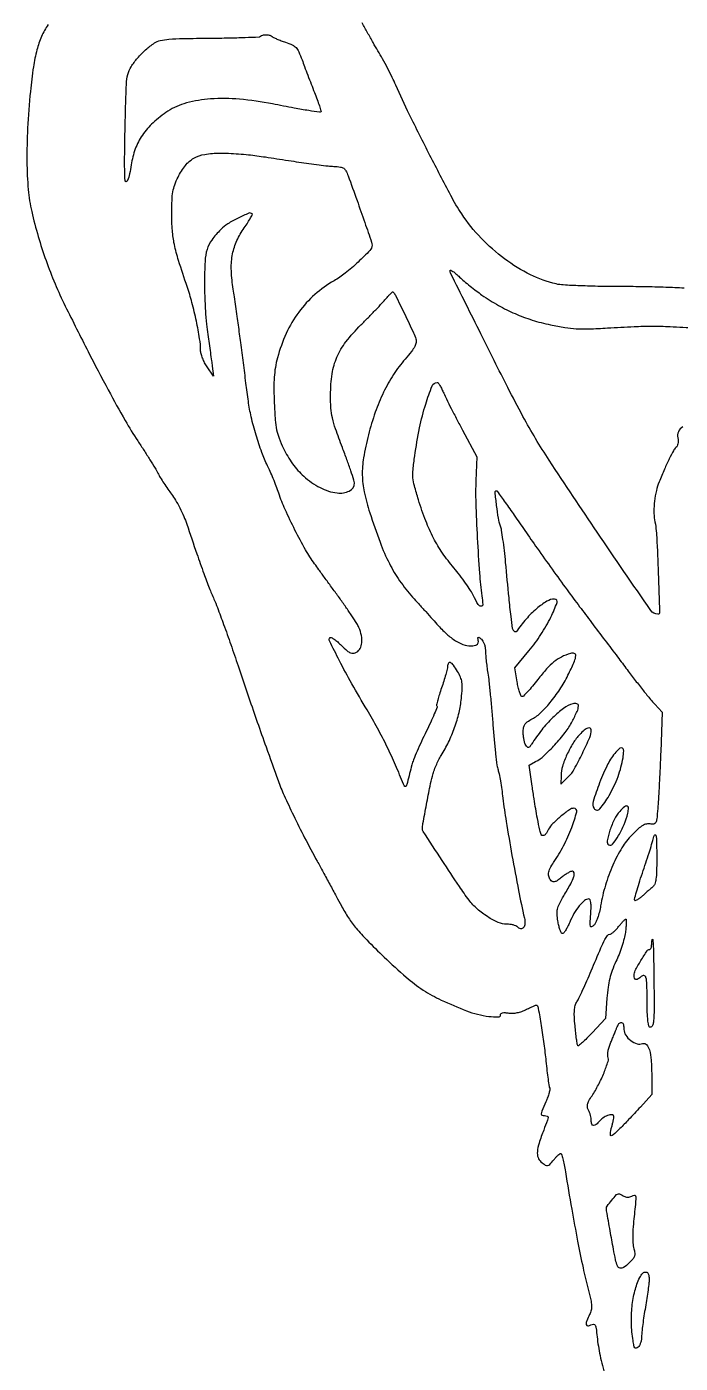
# Model space of a CAD drawing. Extents: x 30 to 2857, y 155 to 3618.
# Drawn here: x 899 to 1158, y 1800 to 2330 of the extents above; entities that cross this region are included whole.
import ezdxf

# ---------------------------------------------------------------- set-up
doc = ezdxf.new("R2010")
doc.units = 0

msp = doc.modelspace()

# ---------------------------------------------------------------- linework, layer by layer
for points in [[(907.440957, 2331, 0.044353), (904.844685, 2326.296943, 0.039344), (902.994907, 2321.019282, 0.029066), (901.61155, 2314.207247, 0.010806), (900.434901, 2304.5, 0.011442), (899.318515, 2289.864478, 0.015961), (899.038463, 2276.737785, 0.018099), (899.563968, 2265.512639, 0.036753), (900.940042, 2256.788725, 0.013593), (903.531634, 2246.931842, 0.014259), (906.618312, 2237.388, 0.014477), (910.193915, 2228.176658, 0.015091), (914.251003, 2219.316399, 0.003213), (923.349332, 2201.226598, 0.005225), (931.333377, 2185.998084, 0.005969), (938.056324, 2173.844588, 0.018084), (943.023987, 2165.80317, -0.00399), (945.492639, 2162.047995, -0.004106), (947.877237, 2158.289483, -0.003975), (949.891736, 2154.997893, -0.01738), (950.998697, 2153.002553, 0.018365), (951.973332, 2151.253861, 0.008084), (953.383611, 2149.011217, 0.007988), (954.957431, 2146.678387, 0.010624), (956.466013, 2144.612468, -0.030955), (958.012204, 2142.303583, -0.015028), (959.709714, 2139.182484, -0.014843), (961.288061, 2135.81587, -0.020704), (962.482428, 2132.711796, 0.001389), (966.472361, 2121.013201, 0.004296), (969.257, 2113.142629, 0.006262), (971.414643, 2107.430748, 0.012621), (973.284553, 2102.994909, -0.017014), (974.64309, 2099.691389, -0.002542), (977.113594, 2092.945379, -0.002856), (979.946593, 2084.942998, -0.00246), (982.834941, 2076.5, 0.000899), (987.13457, 2063.802356, 0.00201), (990.458497, 2054.170932, 0.00194), (993.930447, 2044.362529, 0.000783), (998.742516, 2031, 0.018437), (1001.124612, 2025.106173, 0.00747), (1004.783558, 2017.250756, 0.006904), (1009.262307, 2008.315727, 0.005754), (1014.260949, 1998.943529, -0.000845), (1016.582529, 1994.691739, -0.00056), (1019.234161, 1989.802875, -0.000563), (1021.799427, 1985.047785, -0.001097), (1023.834066, 1981.246134, 0.0227), (1026.665551, 1976.4642, 0.029081), (1029.712578, 1972.355814, 0.021006), (1033.924653, 1967.726976, 0.006049), (1040.818265, 1960.929165, 0.012958), (1049.556087, 1952.944512, 0.034191), (1056.320454, 1947.843513, 0.036095), (1063.50206, 1943.867759, 0.015908), (1073.5, 1939.621446, 0.031127), (1077.896816, 1938.224722, 0.031464), (1082.417259, 1937.390716, 0.02849), (1086.152019, 1937.156716, 0.415857), (1087, 1937.999956, -0.214706), (1087.223142, 1938.495645, -0.126121), (1087.812305, 1938.797814, -0.069079), (1088.81205, 1938.883037, -0.024198), (1090.25, 1938.73689, 0.050028), (1091.880126, 1938.655802, 0.038048), (1093.655443, 1938.881276, 0.035537), (1095.502374, 1939.399258, 0.030992), (1097.346905, 1940.193152, -0.008653), (1098.839656, 1940.916253, -0.01396), (1100.137191, 1941.473846, -0.007663), (1101.219148, 1941.88435, -0.324392), (1101.443712, 1941.819761, -0.124063), (1101.99381, 1940.576296, -0.0025), (1103.129275, 1933.742276, -0.006459), (1104.201989, 1926.483867, -0.00774), (1105.017434, 1919.624811, 0.00377), (1105.443163, 1915.783932, 0.005562), (1105.879716, 1912.420019, 0.002725), (1106.29676, 1909.576517, 0.100965), (1106.52154, 1908.965148, -0.192488), (1106.615074, 1908.43068, -0.016068), (1106.275516, 1907.038348, -0.019584), (1105.735274, 1905.354742, -0.013824), (1105.003186, 1903.507432, 0.002932), (1103.410332, 1899.730445, 0.075674), (1103.144946, 1898.656089, 0.348049), (1103.463595, 1898.168407, 0.080716), (1104.5, 1898, -0.087388), (1105.528562, 1897.81885, -0.332519), (1105.864362, 1897.306418, -0.073964), (1105.622911, 1896.171364, -0.003077), (1104.145692, 1892.28702, 0.014519), (1102.29968, 1887.077159, 0.056682), (1101.62782, 1883.732681, 0.101395), (1101.900353, 1881.415881, 0.136718), (1103.070725, 1879.671471, 0.025543), (1104.74801, 1878.377704, 0.194071), (1105.702412, 1878.161701, 0.16903), (1106.613428, 1878.654314, 0.018424), (1108.17866, 1880.5, -0.016702), (1108.984971, 1881.457447, -0.022393), (1109.781433, 1882.265625, -0.020411), (1110.482557, 1882.864739, -0.168129), (1110.87344, 1883, -0.331459), (1111.203593, 1882.754122, -0.008575), (1111.731844, 1880.870312, -0.014845), (1112.271466, 1878.529366, -0.009175), (1112.772975, 1875.75, 0.002948), (1115.272865, 1860.834959, 0.004732), (1117.600487, 1848.14634, 0.005546), (1119.772291, 1837.540376, 0.010652), (1121.788136, 1829.097483, -0.008141), (1122.809448, 1824.913083, -0.041328), (1123.145248, 1822.538869, -0.071453), (1122.997549, 1820.800683, -0.063464), (1122.367731, 1819.097483, 0.023687), (1121.212509, 1816.602211, 0.126686), (1121.013488, 1815.127959, 0.383335), (1121.609409, 1814.604412, 0.12061), (1122.861608, 1814.925935, -0.11055), (1123.889397, 1815.211703, -0.292724), (1124.523036, 1814.850124, -0.087115), (1124.921054, 1813.602949, -0.007214), (1125.33245, 1810.211118, 0.026521), (1126.524504, 1802.791593, 0.020051), (1128.585627, 1794.800596, 0.019493)], [(1159.833095, 2226.386688, 0.004278), (1152.567535, 2226.711656, 0.004599), (1144.04769, 2226.941264, 0.004155), (1135.231441, 2227.024446, -0.004268), (1126.587927, 2227.107949, -0.005381), (1118.59146, 2227.339581, -0.004327), (1111.898309, 2227.663616, -0.042409), (1109.10119, 2228.062919, -0.059027), (1098.867293, 2231.734712, -0.043985), (1088.633103, 2238.013725, -0.042425), (1079.264082, 2246.281241, -0.044644), (1071.600297, 2255.880566, -0.024543), (1067.249607, 2263.214257, -0.003319), (1058.991874, 2279.086542, -0.004075), (1050.801831, 2295.413943, -0.011484), (1045.434543, 2307, 0.011421), (1044.04572, 2309.998962, 0.005938), (1042.18384, 2313.678787, 0.005901), (1040.181609, 2317.41377, 0.008949), (1038.344759, 2320.608636, -0.005778), (1036.450334, 2323.855812, -0.003446), (1034.267648, 2327.760845, -0.003449), (1032.146561, 2331.681655, -0.005964)], [(1159.299728, 2171.42633, 0.1299), (1157.635675, 2169.410882, 0.158618), (1157.351115, 2166.994424, -0.040668), (1157.493552, 2165.773145, -0.053914), (1157.4121, 2164.657942, -0.062951), (1157.122608, 2163.742778, -0.111956), (1156.643374, 2163.11899, 0.094735), (1155.64854, 2161.91157, 0.010533), (1153.994785, 2158.72874, 0.011557), (1152.065541, 2154.577199, 0.006673), (1149.927569, 2149.5, 0.041213), (1148.854275, 2146.064811, 0.025778), (1148.145557, 2141.90884, 0.025928), (1147.87543, 2137.791633, 0.049852), (1148.159043, 2134.5, -0.033038), (1149.00564, 2127.45029, -0.005045), (1149.619481, 2113.306742, -0.001066), (1150.105199, 2097.719644, -0.424738), (1149.4074, 2097.00615, -0.245311), (1146.631193, 2098.479462, -0.000914), (1125.371637, 2129.557941, -0.004693), (1106.326944, 2158.079874, -0.02049), (1095.923339, 2175.5, -0.007243), (1089.879283, 2187.027512, -0.001369), (1079.211583, 2208.254594, -0.000157), (1067.315592, 2232.106976, -0.116097), (1067, 2233.447826, -0.560441), (1067.236611, 2233.592616, -0.034498), (1068.101562, 2233.072411, -0.025425), (1069.310138, 2232.131958, -0.012575), (1070.75, 2230.824444, 0.014304), (1072.553261, 2229.198268, 0.00726), (1074.908588, 2227.25163, 0.007205), (1077.399065, 2225.311759, 0.010682), (1079.640937, 2223.690946, 0.022002), (1086.221621, 2219.559511, 0.026423), (1092.758116, 2216.290107, 0.026763), (1099.529568, 2213.761076, 0.023675), (1106.813755, 2211.849922, 0.012322), (1112.57154, 2210.774776, 0.026239), (1117.07378, 2210.288938, 0.022423), (1122.021188, 2210.238515, 0.006843), (1129.5, 2210.60026, -0.003952), (1139.984846, 2211.168187, -0.011787), (1147.170895, 2211.330878, -0.011993), (1154.289755, 2211.153418, -0.00421), (1164.5, 2210.567436, -0.007905)], [(1177.145717, 1795.166979, 0.000001), (1175.220404, 1795.980189, 0.000001), (1173.27718, 1796.800956, 0.000001), (1171.56908, 1797.522405, 0.000003), (1170.5, 1797.973942, 0.006258)], [(1165.495354, 1820.154997, 0.0001), (1166.030391, 1840.580051, 0.000133), (1166.657237, 1864.945269, 0.000103), (1167.327836, 1891.5, -0.001096)]]:
    msp.add_lwpolyline(points, format="xyb")
for points in [[(996.405575, 2326.25, 0.088157), (996.92792, 2325.879464, 0.009822), (998.265647, 2325.279687, 0.011704), (999.901561, 2324.629252, 0.009236), (1001.700121, 2324, -0.027335), (1004.378738, 2322.952615, -0.098246), (1005.861863, 2321.886489, -0.084394), (1006.942487, 2320.248871, -0.017036), (1008.243249, 2317, 0.002811), (1009.21014, 2314.370659, 0.001281), (1010.501926, 2310.944632, 0.001268), (1011.881719, 2307.340958, 0.001744), (1013.141419, 2304.109384, -0.005267), (1014.23239, 2301.25132, -0.008451), (1015.095851, 2298.788524, -0.00308), (1015.781482, 2296.678304, -0.280365), (1015.707463, 2296.37413, -0.239083), (1015.138373, 2296.188035, -0.00249), (1010.886165, 2296.866806, -0.005694), (1005.15116, 2297.878803, -0.001739), (996.5, 2299.538358, 0.026176), (983.415432, 2301.391156, 0.039699), (971.929567, 2301.494207, 0.046974), (962.333794, 2299.903649, 0.081797), (954.989687, 2296.611873, 0.038712), (949.120861, 2292.038309, 0.05825), (944.871655, 2287.144892, 0.062042), (942.04757, 2281.650198, 0.051903), (940.442599, 2275.288251, -0.019256), (939.806404, 2271.829717, -0.037893), (938.990867, 2269.157115, -0.252697), (938.417152, 2268.670099, -0.462329), (937.989706, 2269, -0.014305), (937.817209, 2278.192094, -0.00396), (938.073651, 2292.625227, -0.001982), (938.514321, 2307.482581, -0.057035), (939.07538, 2311.257131, -0.075422), (940.391328, 2314.267819, -0.035925), (942.903243, 2317.680984, -0.034084), (946.144868, 2320.994655, -0.037069), (949.721543, 2323.737117, -0.091234), (951.950876, 2324.674614, -0.032628), (955.374736, 2325.195165, -0.016752), (960.958708, 2325.486619, -0.002766), (971.745855, 2325.628096, 0.002936), (979.212345, 2325.728572, 0.004667), (985.600486, 2325.911727, 0.001239), (991.149846, 2326.13647, 0.187772), (991.720796, 2326.387463, -0.149717), (992.612854, 2326.861184, -0.055126), (994.049016, 2326.977488, -0.055028), (995.49001, 2326.775479, -0.136748)], [(990.307371, 2278.96637, -0.001256), (993.735709, 2278.464904, -0.000585), (998.17779, 2277.798442, -0.00058), (1002.837369, 2277.088241, -0.000811), (1007, 2276.441927, 0.004168), (1010.957434, 2275.854657, 0.00396), (1014.992258, 2275.322784, 0.003932), (1018.567176, 2274.908824, 0.013955), (1020.867261, 2274.725558, -0.021246), (1023.436008, 2274.483157, -0.112016), (1024.752619, 2273.988071, -0.128312), (1025.636158, 2273.006315, -0.031443), (1026.519393, 2271, -0.002097), (1030.053866, 2261.245791, -0.002885), (1033.143035, 2252.447766, -0.000888), (1035.8191, 2244.638245, -0.084257), (1036.008131, 2243.468645, -0.191685), (1035.159194, 2241.383591, -0.01296), (1030.507133, 2236.786583, -0.019563), (1025.359471, 2232.322414, -0.040393), (1020.949728, 2229.34072, 0.053421), (1013.29691, 2223.871009, 0.05249), (1006.926176, 2216.874632, 0.050609), (1001.96493, 2208.457612, 0.043455), (998.490583, 2198.77839, 0.021834), (997.643794, 2194.88406, 0.025047), (997.186723, 2191.104967, 0.020246), (997.055225, 2186.692339, 0.008352), (997.21903, 2180.715192, 0.007676), (997.611324, 2174.124548, 0.031507), (998.160851, 2170.16191, 0.04108), (999.128383, 2166.833655, 0.02007), (1000.871773, 2162.768676, 0.023144), (1002.533995, 2159.664055, 0.023333), (1004.471885, 2156.73507, 0.023928), (1006.619668, 2154.073704, 0.027915), (1008.910172, 2151.770672, 0.062675), (1015.412884, 2147.253584, 0.087537), (1022.147006, 2145.11642, 0.14704), (1026.998998, 2145.89598, 0.28742), (1029, 2149.089393, 0.07794), (1028.822041, 2150.2241, 0.003664), (1027.605736, 2153.913455, 0.005966), (1026.071896, 2158.281234, 0.004246), (1024.253569, 2163.139393, -0.006274), (1021.510595, 2170.559531, -0.029969), (1020.255829, 2174.89668, -0.039783), (1019.701831, 2178.76702, -0.01697), (1019.551533, 2184, -0.03538), (1020.195261, 2192.459064, -0.065506), (1022.079517, 2199.073781, -0.063487), (1025.658039, 2205.110023, -0.03133), (1031.578453, 2211.798189, 0.003042), (1034.572662, 2214.818023, 0.003096), (1037.512282, 2217.856516, 0.003008), (1040.035243, 2220.528861, 0.012783), (1041.492754, 2222.173758, -0.011775), (1042.510309, 2223.326813, -0.019915), (1043.422204, 2224.236833, -0.015094), (1044.179631, 2224.893626, -0.398069), (1044.424855, 2224.875568, -0.071172), (1045.284213, 2223.612695, -0.001203), (1048.975658, 2216.028859, -0.002087), (1052.46696, 2208.734627, -0.035264), (1053.436055, 2206.248917, -0.119735), (1053.525036, 2204.836295, -0.079196), (1052.990352, 2203.292896, -0.044773), (1051.676689, 2201.29237, -0.010894), (1049.152948, 2198.248917, 0.035067), (1044.528594, 2192.08947, 0.030653), (1040.577073, 2185.068051, 0.028573), (1037.273987, 2177.127106, 0.022539), (1034.593697, 2168.209933, 0.019425), (1032.663683, 2159.068367, 0.046632), (1032.138322, 2152.171552, 0.049267), (1032.910086, 2145.526538, 0.023985), (1035.12499, 2137.268336, 0.011798), (1039.189976, 2125.538415, 0.028166), (1042.892649, 2117.100426, 0.034888), (1046.968535, 2110.294235, 0.030905), (1052.106188, 2103.82415, 0.00012), (1054.521594, 2101.142114, 0.000076), (1057.330756, 2098.02531, 0.000077), (1060.085314, 2094.97097, 0.000143), (1062.317663, 2092.497858, 0.027263), (1066.095977, 2088.74722, 0.049129), (1069.621589, 2086.181871, 0.061698), (1072.917604, 2084.758666, 0.095053), (1076, 2084.465465, 0.041596), (1077.164659, 2084.674806, 0.127134), (1077.858194, 2085.0663, 0.164371), (1078.173905, 2085.675462, 0.083697), (1078.161103, 2086.547688, -0.01792), (1078.0119, 2087.563436, -0.332066), (1078.166771, 2087.827028, -0.265387), (1078.504484, 2087.786155, -0.013367), (1079.411103, 2087.073778, -0.088609), (1080.020502, 2086.352201, -0.04326), (1080.533261, 2085.257618, -0.041098), (1080.882577, 2083.992869, -0.046865), (1081, 2082.742853, 0.020065), (1081.062754, 2081.179712, 0.0061), (1081.281616, 2078.819077, 0.006098), (1081.591683, 2076.177507, 0.006616), (1081.958694, 2073.615297, -0.011469), (1082.39845, 2070.317518, -0.002943), (1082.955449, 2064.967821, -0.002995), (1083.518646, 2058.854538, -0.003039), (1084.005652, 2052.76452, 0.00443), (1084.489441, 2046.919421, 0.005666), (1085.043682, 2041.545509, 0.004449), (1085.598347, 2037.058869, 0.047151), (1086.01117, 2035.26452, -0.031483), (1086.427592, 2033.682735, -0.006316), (1086.954861, 2030.815203, -0.006651), (1087.482738, 2027.456941, -0.006165), (1087.935676, 2024, 0.011241), (1089.239763, 2014.774776, 0.003708), (1091.560751, 2001.280061, 0.003819), (1094.168934, 1987.372171, 0.007528), (1096.491553, 1976.37128, -0.066533), (1096.692256, 1974.153743, -0.158974), (1096.120038, 1972.623864, -0.274258), (1095.020911, 1972.207368, -0.154272), (1093.712868, 1972.887132, 0.098149), (1093.072715, 1973.315496, 0.034023), (1092.01504, 1973.673095, 0.03225), (1090.765797, 1973.917933, 0.032276), (1089.495781, 1974, -0.101681), (1086.116809, 1974.694334, -0.040739), (1081.924303, 1976.913175, -0.039272), (1077.789009, 1980.035384, -0.048458), (1074.502294, 1983.572293, -0.015652), (1070.658981, 1988.948875, -0.002757), (1063.815702, 1999.308069, -0.000513), (1056.317172, 2010.822169, -0.153416), (1056.019993, 2011.888615, -0.036975), (1056.233997, 2013.888454, -0.001317), (1057.643005, 2021.495198, -0.002411), (1059.054812, 2028.812033, -0.012772), (1059.949167, 2032.793243, -0.02526), (1060.537431, 2034.715157, -0.01481), (1061.423647, 2036.952419, -0.014791), (1062.445195, 2039.143026, -0.024296), (1063.451601, 2040.92333, 0.029438), (1066.375708, 2046.22237, 0.026213), (1068.784966, 2052.034471, 0.026654), (1070.532385, 2057.949416, 0.034032), (1071.470954, 2063.554159, 0.011272), (1071.776741, 2067.605281, 0.047619), (1071.673703, 2070.035668, 0.064988), (1071.131421, 2072.015633, 0.033994), (1069.983048, 2074.304159, 0.023737), (1068.358343, 2076.781226, 0.123235), (1067.11458, 2077.823708, 0.399509), (1066.327333, 2077.573426, 0.12331), (1065.978908, 2076.25, -0.05822), (1065.844459, 2075.208334, -0.007628), (1065.269539, 2073.046501, -0.008783), (1064.500427, 2070.494741, -0.00725), (1063.593655, 2067.801919, 0.008751), (1062.725207, 2065.19708, 0.01358), (1062.076983, 2062.918384, 0.007776), (1061.623404, 2061.019226, 0.256484), (1061.750401, 2060.582932, -0.300081), (1061.842145, 2060.135714, -0.004024), (1060.722979, 2057.403539, -0.009844), (1059.304706, 2054.197649, -0.006118), (1057.521308, 2050.490953, 0.006711), (1055.633149, 2046.554578, 0.007099), (1053.887443, 2042.641589, 0.006818), (1052.47817, 2039.230616, 0.031856), (1051.820914, 2037.209941, -0.001006), (1050.026346, 2030.262853, -0.037859), (1049.500331, 2028.729584, -0.534804), (1049.052342, 2028.646941, -0.100616), (1048.505, 2029.5, 0.01052), (1045.367953, 2037.111224, 0.010916), (1041.949933, 2044.489619, 0.010859), (1038.195354, 2051.748164, 0.010167), (1034.048889, 2059, -0.006507), (1027.983226, 2069.430475, -0.010229), (1023.075289, 2078.560162, -0.004178), (1019.150867, 2086.393421, -0.320737), (1019.368228, 2087.701561, -0.333032), (1019.830225, 2087.767817, -0.02509), (1020.977353, 2087.063421, -0.026736), (1022.375385, 2085.991077, -0.016431), (1023.907376, 2084.590445, 0.01285), (1026.136987, 2082.522506, 0.076419), (1027.470616, 2081.668528, 0.141878), (1028.60042, 2081.514911, 0.086379), (1029.88902, 2081.940605, 0.152785), (1031.298836, 2083.376672, 0.09542), (1031.961793, 2085.659091, 0.075039), (1031.796137, 2088.543023, 0.050032), (1030.793829, 2091.702947, 0.037958), (1029.959791, 2093.293262, 0.00573), (1028.016883, 2096.322116, 0.006399), (1025.631696, 2099.849168, 0.005492), (1023.03417, 2103.5, -0.000115), (1020.286141, 2107.275731, -0.000104), (1017.448538, 2111.178125, -0.000104), (1014.910247, 2114.671949, -0.000335), (1013.222019, 2117, -0.027613), (1009.640582, 2122.568681, -0.011634), (1005.427296, 2130.409934, -0.011695), (1001.542725, 2138.525995, -0.024525), (998.987611, 2145.036776, 0.009178), (998.007462, 2147.778876, 0.006477), (996.810003, 2150.824557, 0.006539), (995.588843, 2153.707787, 0.013668), (994.548456, 2155.911735, -0.030054), (992.267559, 2161.184314, -0.014776), (989.976703, 2168.128632, -0.014752), (988.061184, 2175.340986, -0.024839), (986.937719, 2181.5, -0.000212), (985.988265, 2188.743362, -0.000153), (984.936814, 2196.810578, -0.000154), (983.902016, 2204.788345, -0.000232), (983.004486, 2211.75, 0.002463), (982.545275, 2215.19073, 0.001636), (981.986223, 2219.132812, 0.001647), (981.418364, 2222.956257, 0.003215), (980.936015, 2226, -0.029829), (980.177559, 2233.269757, -0.052617), (980.544091, 2239.288404, -0.059001), (982.096195, 2244.609265, -0.050164), (984.912735, 2249.741271, 0.00759), (986.39512, 2251.969687, 0.012321), (987.578282, 2253.911749, 0.006021), (988.497729, 2255.553588, 0.332459), (988.450109, 2255.883225, 0.304065), (987.095012, 2256.150919, 0.016359), (982.912473, 2254.242616, 0.024626), (978.744392, 2251.911165, 0.058342), (975.974324, 2249.690327, 0.036423), (972.402997, 2245.498486, 0.084379), (970.557482, 2241.814972, 0.061523), (969.722717, 2237.04398, 0.012702), (969.509747, 2228.5, 0.00891), (969.605214, 2223.283934, 0.006617), (969.889521, 2217.528125, 0.006692), (970.302513, 2212.102515, 0.014999), (970.794495, 2208, -0.001044), (971.320729, 2204.452359, -0.000976), (971.84427, 2200.821875, -0.000971), (972.296585, 2197.596441, -0.003337), (972.572181, 2195.5), (973.070888, 2191.5), (970.535444, 2195.196946, -0.030546), (969.563486, 2196.818146, -0.026121), (968.739007, 2198.631311, -0.026964), (968.164113, 2200.362491, -0.065014), (967.980325, 2201.696946, 0.038534), (967.588219, 2206.351157, 0.011693), (966.288317, 2213.317949, 0.012079), (964.545365, 2220.695206, 0.018368), (962.644039, 2227, -0.006021), (959.23995, 2237.355815, -0.024358), (957.552205, 2243.781933, -0.033242), (956.76456, 2249.304375, -0.019319), (956.519548, 2256, -0.009256), (956.628693, 2261.305504, -0.032948), (956.984582, 2264.683987, -0.044142), (957.716611, 2267.446305, -0.028471), (959.019548, 2270.492271, -0.051538), (961.942406, 2275.11195, -0.096743), (965.278266, 2277.983932, -0.089883), (969.623505, 2279.514376, -0.039861), (975.705255, 2280, -0.011059), (979.063297, 2279.925721, -0.006609), (983.05104, 2279.696371, -0.006615), (987.017736, 2279.362792, -0.011401)], [(1064.456664, 2184.75, 0.012623), (1065.521832, 2182.452556, 0.002962), (1067.423922, 2178.664062, 0.003051), (1069.664737, 2174.331641, 0.002995), (1071.971949, 2170), (1077.645676, 2159.5), (1077.224646, 2150, 0.019268), (1077.174462, 2141.284581, 0.005015), (1077.774157, 2127.282839, 0.005092), (1078.659691, 2113.249253, 0.017876), (1079.644049, 2104.25, -0.024757), (1079.967076, 2100.866847, -0.434826), (1079.276152, 2100.160894, -0.262204), (1078.143647, 2100.835192, -0.017163), (1076.29438, 2104.330977, 0.030268), (1075.100528, 2106.45149, 0.010439), (1073.130464, 2109.367496, 0.010329), (1070.819477, 2112.499427, 0.011797), (1068.478367, 2115.394775, -0.025526), (1063.996039, 2121.260495, -0.030645), (1060.424562, 2127.216078, -0.027927), (1057.366674, 2134.007292, -0.016253), (1054.429646, 2142.451259, -0.009146), (1052.81537, 2147.982894, -0.045163), (1052.249452, 2151.176459, -0.046684), (1052.275595, 2154.373052, -0.010194), (1052.945595, 2159.843706, -0.015326), (1054.887047, 2170.960267, -0.023787), (1057.306038, 2180.389889, -0.020132), (1059.844877, 2187.591358, -0.307036), (1061.922562, 2189, -0.248528), (1062.277286, 2188.812075, -0.014691), (1062.952628, 2187.751563, -0.019369), (1063.700784, 2186.37859, -0.012829)], [(1096.649245, 2130.25, 0.003636), (1101.570015, 2123.167946, 0.002213), (1107.482731, 2114.867188, 0.002217), (1113.41868, 2106.688142, 0.00392), (1118.399076, 2100, -0.000212), (1123.17801, 2093.680781, -0.000156), (1128.468057, 2086.675, -0.000158), (1133.467611, 2080.045284, -0.000352), (1137.264264, 2075, 0.003605), (1140.507094, 2070.748531, 0.003905), (1143.726447, 2066.656775, 0.00368), (1146.538838, 2063.191747, 0.018888), (1148.18384, 2061.342214), (1151.213579, 2058.184428), (1150.594396, 2042.342214, -0.001726), (1150.31579, 2035.793199, -0.001702), (1149.990797, 2029.215982, -0.001671), (1149.667259, 2023.456662, -0.006539), (1149.409083, 2019.903683, -0.006126), (1148.999144, 2015.728319, -0.0868), (1148.581133, 2014.292419, -0.248262), (1147.820338, 2013.740435, -0.082652), (1146.399414, 2013.774477, 0.104917), (1144.947093, 2013.745156, 0.07893), (1143.463469, 2013.140867, 0.048067), (1141.669713, 2011.804277, 0.013254), (1139.124432, 2009.370795, 0.059178), (1135.194249, 2004.339341, 0.032488), (1131.579751, 1997.395741, 0.030727), (1128.641654, 1989.435017, 0.031929), (1126.745704, 1981.274947, -0.020193), (1126.227588, 1978.781043, -0.022716), (1125.525794, 1976.434797, -0.022744), (1124.754342, 1974.511974, -0.102407), (1124.043542, 1973.539405, -0.081019), (1123.147517, 1972.960164, -0.456652), (1122.695932, 1973.175276, -0.081308), (1122.572322, 1974.323445, -0.004299), (1122.807427, 1978.014459, 0.011462), (1122.942152, 1980.745817, 0.037059), (1122.855555, 1982.559118, 0.063207), (1122.577397, 1983.657402, 0.308378), (1122.074736, 1984, 0.178576), (1120.380139, 1983.374834, 0.043677), (1118.260201, 1981.217451, 0.04021), (1116.161878, 1978.208611, 0.034589), (1114.450983, 1974.750544, -0.019074), (1113.631624, 1972.956574, -0.030248), (1112.782214, 1971.497029, -0.030655), (1112.004823, 1970.471919, -0.30351), (1111.509746, 1970.334191, -0.205935), (1111.08092, 1970.713503, -0.024294), (1110.583591, 1971.917147, -0.025862), (1110.115342, 1973.47756, -0.01843), (1109.747448, 1975.265221, -0.027966), (1109.444117, 1978.006866, -0.072058), (1109.621966, 1979.986603, -0.059935), (1110.378688, 1982.039318, -0.014961), (1112.104493, 1985.177221, 0.008114), (1114.847567, 1990.006932, 0.040713), (1116.111298, 1992.845021, 0.118616), (1116.26702, 1994.375334, 0.375284), (1115.551974, 1995, 0.105379), (1114.827017, 1994.845494, 0.02433), (1113.706564, 1994.27829, 0.024078), (1112.454081, 1993.483569, 0.02149), (1111.23361, 1992.543116, -0.020502), (1109.745775, 1991.391955, -0.077358), (1108.694739, 1990.867158, -0.138145), (1107.874199, 1990.839137, -0.137095), (1107.156884, 1991.243116, -0.111659), (1106.280833, 1992.631166, -0.117475), (1106.109053, 1994.234592, -0.0847), (1106.694265, 1996.152565, -0.034804), (1108.084608, 1998.5, 0.032281), (1112.036797, 2005.096754, 0.029092), (1115.262127, 2012.376616, 0.026027), (1117.233478, 2018.598208, 0.490974), (1116.150038, 2020, 0.156972), (1114.389785, 2019.433417, 0.017107), (1110.975319, 2016.799718, 0.021051), (1107.733718, 2013.879293, 0.076828), (1106.08102, 2011.668886, -0.031105), (1104.86631, 2009.691444, -0.212751), (1103.908055, 2009.118992, -0.326802), (1103.132844, 2009.555136, -0.057023), (1102.584927, 2011.25, -0.002506), (1101.661804, 2015.954966, -0.004706), (1100.970745, 2019.767409, -0.004504), (1100.332391, 2023.700585, -0.002089), (1099.570714, 2028.819551), (1098.368312, 2037.139101), (1100.934156, 2038.491095, 0.065307), (1104.316141, 2040.882009, 0.021562), (1108.612242, 2045.208508, 0.022083), (1112.672659, 2050.082415, 0.041577), (1115.42319, 2054.398939, 0.013664), (1117.418327, 2058.457451, 0.096139), (1117.934722, 2060.587123, 0.345468), (1117.30605, 2061.469469, 0.144608), (1115.75, 2061.468291, 0.086575), (1112.050091, 2059.631944, 0.035131), (1107.744893, 2055.978757, 0.031785), (1103.344787, 2051.095126, 0.026468), (1099.301761, 2045.394488, -0.021585), (1098.593403, 2044.374757, -0.188635), (1098.131799, 2044.093256, -0.251913), (1097.682235, 2044.241652, -0.038463), (1097.067074, 2045, -0.074331), (1096.666789, 2045.815605, -0.025364), (1096.330584, 2047.094138, -0.024568), (1096.097463, 2048.563933, -0.025962), (1096.015313, 2050.022596, -0.03799), (1096.156088, 2051.985463, -0.108133), (1096.640027, 2053.259667, -0.097473), (1097.645179, 2054.290609, -0.02744), (1099.570574, 2055.468073, 0.069611), (1103.153529, 2058.096935, 0.029882), (1107.158441, 2062.491353, 0.028407), (1110.99902, 2067.842518, 0.03001), (1114.131794, 2073.5, 0.009079), (1116.340753, 2078.347827, 0.083115), (1116.897379, 2080.587972, 0.356657), (1116.293253, 2081.45698, 0.145345), (1114.75, 2081.440702, 0.04081), (1111.17953, 2080.011336, 0.053397), (1108.220021, 2078.11831, 0.043429), (1105.306948, 2075.335375, 0.017307), (1101.801225, 2071.060192, -0.010235), (1099.697151, 2068.418995, -0.015835), (1097.763485, 2066.235636, -0.010161), (1096.097713, 2064.54101, -0.264057), (1095.5, 2064.38371, -0.233234), (1095.063159, 2064.764745, -0.02002), (1094.532249, 2066.195955, -0.02315), (1094.023505, 2068.042146, -0.015765), (1093.609784, 2070.181002), (1092.719568, 2075.713348), (1098.301225, 2082.48025, 0.028401), (1103.043972, 2088.945282, 0.02904), (1106.985149, 2095.859588, 0.028519), (1109.439564, 2101.616868, 0.519581), (1108.467881, 2103, 0.137594), (1105.412788, 2102.143054, 0.039515), (1101.393434, 2099.237471, 0.036235), (1097.15527, 2095.06693, 0.030346), (1093.284847, 2090.083333, -0.195964), (1093.124113, 2089.977077, -0.113304), (1092.888942, 2089.983794, -0.081384), (1092.611776, 2090.106444, -0.05164), (1092.337084, 2090.329582, -0.162432), (1091.81654, 2091.371456, -0.005164), (1091.19094, 2096.120944, -0.005805), (1090.380232, 2103.527222, -0.001015), (1089.043324, 2117.5, 0.005146), (1088.546296, 2122.278, 0.006397), (1087.981649, 2126.709375, 0.005293), (1087.42173, 2130.411229, 0.047385), (1087.006899, 2132, -0.045731), (1086.191733, 2135.0804, -0.011885), (1085.457785, 2140.158711, -0.004547), (1084.864931, 2145.493798, -0.444287), (1085.32216, 2146, -0.240675), (1085.66874, 2145.822916, -0.000646), (1088.877441, 2141.373437, -0.00364), (1092.478628, 2136.288388, -0.002238)], [(1118.438831, 2049.25, 0.0532), (1115.803165, 2045.847612, 0.030895), (1113.363526, 2041.284994, 0.030872), (1111.571483, 2036.630588, 0.075894), (1111.009769, 2033.019231), (1111, 2029.538462), (1114.025717, 2032.564178, 0.070933), (1116.276391, 2035.563399, 0.012831), (1119.480007, 2041.770219, 0.011136), (1122.38909, 2048.137727, 0.10192), (1123, 2051.103613, 0.276095), (1122.588002, 2051.792856, 0.223427), (1121.712125, 2051.839875, 0.079218), (1120.265075, 2050.964367, 0.025803)], [(1132.771499, 2042.25, 0.065061), (1129.624184, 2037.561821, 0.022977), (1126.35279, 2030.143576, 0.016276), (1123.733054, 2022.662654, 0.224396), (1124.115477, 2019.892526, 0.499987), (1126.366482, 2019.746327, 0.047285), (1130.086703, 2025.025413, 0.039666), (1133.642824, 2032.577304, 0.050602), (1135.617646, 2040.010351, 0.028367), (1135.896686, 2042.740708, 0.241862), (1135.400005, 2043.825177, 0.34845), (1134.418006, 2043.821365, 0.043819)], [(1134.323326, 2018.75, 0.069498), (1132.233644, 2015.656621, 0.034395), (1130.44332, 2011.258487, 0.028462), (1129.316306, 2007.037405, 0.315159), (1129.970463, 2005.518255, 0.377565), (1131.483366, 2005.775559, 0.034331), (1133.866139, 2009.172732, 0.036724), (1136.105079, 2013.58462, 0.045029), (1137.497789, 2017.989935, 0.04126), (1137.788844, 2020.153354, 0.361363), (1137.250668, 2020.872772, 0.24613), (1136.180186, 2020.602102, 0.026902)], [(1149, 2000.039427, -0.006551), (1148.932313, 1994.873601, -0.028671), (1148.677599, 1991.83135, -0.050624), (1148.205129, 1989.917404, -0.137819), (1147.404797, 1988.789427, 0.007269), (1146.620042, 1988.136009, 0.00274), (1145.54062, 1987.200029, 0.002714), (1144.376937, 1986.168532, 0.003302), (1143.298736, 1985.189394, -0.019738), (1142.299788, 1984.340421, -0.031512), (1141.376703, 1983.706269, -0.0329), (1140.62216, 1983.319979, -0.307361), (1140.281529, 1983.385138, -0.266914), (1140.160645, 1983.832821, -0.003403), (1140.956819, 1986.769623, -0.008803), (1141.980052, 1990.209214, -0.005525), (1143.291435, 1994.195744, 0.002562), (1144.682814, 1998.342529, 0.003023), (1145.955508, 2002.280937, 0.002646), (1146.992208, 2005.617907, 0.018962), (1147.422898, 2007.25, -0.049864), (1148.119093, 2009.352718, -0.724105), (1148.630013, 2009.300411, -0.049342), (1148.940047, 2006.65638, -0.00453)], [(1136.561465, 1970.751815, -0.030431), (1136.080921, 1968.289377, -0.014359), (1135.178396, 1965.177565, -0.014171), (1134.043824, 1961.963457, -0.019404), (1132.830782, 1959.145436, 0.02077), (1131.327952, 1955.627772, 0.030265), (1130.326253, 1952.409026, 0.028395), (1129.679663, 1948.942828, 0.015582), (1129.263556, 1944.643621), (1128.730817, 1936.5), (1123.37338, 1930.832594, -0.008836), (1121.291499, 1928.706802, -0.015308), (1119.478428, 1927.026039, -0.00956), (1117.97793, 1925.767783, -0.462652), (1117.63718, 1925.832594, -0.092553), (1117.463324, 1926.337515, -0.003164), (1117.168503, 1928.419023, -0.005848), (1116.863463, 1930.893039, -0.004038), (1116.57356, 1933.700251, -0.011016), (1116.307359, 1937.350368, -0.032841), (1116.344646, 1939.854727, -0.048272), (1116.675564, 1941.704598, -0.072524), (1117.340399, 1943.200251, 0.028928), (1118.133441, 1944.634011, 0.003863), (1119.604752, 1947.761949, 0.004458), (1121.288851, 1951.502661, 0.003734), (1123.010282, 1955.5, -0.001329), (1126.861386, 1964.562408, -0.016907), (1128.431633, 1967.912579, -0.047295), (1129.465742, 1969.537958, -0.229204), (1130.41898, 1970.009074, 0.152683), (1130.978604, 1970.189214, 0.02556), (1131.876453, 1970.894068, 0.025958), (1132.87878, 1971.863216, 0.020444), (1133.862562, 1973.009074, -0.00991), (1134.805264, 1974.155059, -0.014527), (1135.682775, 1975.121416, -0.009826), (1136.441533, 1975.879329, -0.193666), (1136.741392, 1976, -0.413477), (1136.923101, 1975.818747, -0.009197), (1136.9015, 1974.458346, -0.015331), (1136.791352, 1972.764311, -0.009074)], [(1147.797436, 1958.25, 0.000187), (1147.844495, 1954.077509, 0.000152), (1147.89801, 1949.601562, 0.000153), (1147.949875, 1945.47415, 0.000397), (1147.990523, 1942.5, -0.009533), (1147.979121, 1940.023361, -0.009469), (1147.873395, 1937.543445, -0.00936), (1147.699375, 1935.380022, -0.036071), (1147.46994, 1934.052155, -0.23844), (1146.661549, 1933.114207, -0.461687), (1145.887922, 1933.510838, -0.045875), (1145.335333, 1937.42353, -0.012155), (1145.181818, 1943.737681, 0.006095), (1145.10383, 1950.135126, 0.056131), (1144.72678, 1952.879722, 0.310537), (1143.927921, 1953.580284, 0.229702), (1142.783333, 1953.183333, -0.049904), (1141.648343, 1952.254811, -0.189825), (1140.769559, 1952.066803, -0.268818), (1140.199302, 1952.537113, -0.089219), (1140, 1953.645143, -0.121864), (1140.484572, 1955.603789, -0.014517), (1142.699122, 1959.52511, -0.010422), (1145.155273, 1963.408401, -0.250979), (1146.25, 1963.998212, 0.236314), (1146.537529, 1964.143002, 0.070544), (1146.779687, 1964.586975, 0.054007), (1146.945261, 1965.233879, 0.03568), (1147, 1966, -0.016248), (1147.024921, 1966.766691, -0.026532), (1147.101508, 1967.4125, -0.024799), (1147.210208, 1967.897048, -0.337096), (1147.345561, 1968, -0.399288), (1147.487642, 1967.865016, -0.001228), (1147.620843, 1965.135937, -0.005531), (1147.731833, 1961.988588, -0.003321)], [(1136, 1932.215608, 0.147812), (1136.685915, 1929.946076, 0.083756), (1138.668628, 1927.835282, 0.085799), (1141.180388, 1926.53281, 0.170012), (1143.395875, 1926.598417, -0.317157), (1144.925949, 1926.211249, -0.107403), (1146.077889, 1924.075962, -0.052627), (1146.789936, 1920.062456, -0.017609), (1147, 1914.09966), (1147, 1906.32952), (1142.49991, 1901.41476, -0.003792), (1137.850627, 1896.413746, -0.009719), (1134.389322, 1892.886681, -0.006628), (1131.722664, 1890.341405, -0.189433), (1130.853876, 1890, -0.386081), (1130.634168, 1890.199367, -0.040891), (1130.622671, 1890.952748, -0.034001), (1130.764262, 1891.999491, -0.01922), (1131.069806, 1893.243398, 0.008567), (1131.4259, 1894.57042, 0.009246), (1131.726755, 1895.875674, 0.008839), (1131.944029, 1897.003179, 0.0432), (1132, 1897.649778, 0.365152), (1131.41739, 1898.341172, 0.118971), (1129.980025, 1898.245493, 0.071054), (1128.0794, 1897.33869, 0.062129), (1126.409777, 1895.900305, -0.033315), (1124.903043, 1894.443279, -0.189859), (1123.867773, 1894.092404, -0.317669), (1123.215101, 1894.602778, -0.073122), (1123, 1896.065741, 0.041268), (1122.922541, 1897.002637, 0.023363), (1122.683082, 1898.116837, 0.023193), (1122.33448, 1899.224945, 0.035072), (1121.921131, 1900.147368, -0.079847), (1121.508338, 1901.344543, -0.102973), (1121.54609, 1902.504309, -0.06821), (1122.089694, 1903.8895, -0.018608), (1123.315338, 1905.900321, 0.027004), (1125.847738, 1910.216409, 0.022401), (1128.077179, 1915.054346, 0.017668), (1129.704606, 1919.489374, 0.17237), (1129.655393, 1921.455647, -0.110986), (1129.535232, 1922.276577, -0.028152), (1129.713691, 1923.620494, -0.027304), (1130.097838, 1925.170758, -0.02463), (1130.659639, 1926.725496, 0.001634), (1131.326588, 1928.335507, 0.001358), (1132.025713, 1930.052177, 0.001371), (1132.657464, 1931.627978, 0.003715), (1133.0941, 1932.75, -0.059568), (1134.013875, 1934.505196, -0.295959), (1134.993744, 1934.912134, -0.295949), (1135.764759, 1934.183216, -0.059566)], [(1135.946118, 1866.054463, 0.078582), (1136.6627, 1865.745351, 0.065963), (1137.485081, 1865.647291, 0.062433), (1138.347416, 1865.766843, 0.057296), (1139.180677, 1866.096696, -0.069051), (1140.146634, 1866.453149, -0.365978), (1140.607902, 1866.209454, -0.114637), (1140.74626, 1865.322817, -0.007875), (1140.518497, 1862.77692, 0.003299), (1139.757258, 1855.063794, 0.014983), (1139.47835, 1850.557455, 0.025807), (1139.538514, 1847.512078, 0.052033), (1139.956896, 1845.150296, -0.042881), (1140.288147, 1843.460636, -0.111187), (1140.14832, 1842.234871, -0.093422), (1139.474285, 1841.061321, -0.024795), (1137.984409, 1839.485063, -0.038472), (1135.85425, 1837.737409, -0.213591), (1134.435233, 1837.465515, -0.241252), (1133.400972, 1838.345544, -0.048177), (1132.671295, 1840.73776, -0.004558), (1131.840349, 1845.043021, -0.001061), (1130.526376, 1852.287524, -0.000263), (1129.120079, 1860.159678, -0.035956), (1129.019993, 1861.115141, -0.168981), (1129.328663, 1862.104884, -0.012161), (1131.118974, 1864.404869, -0.010711), (1133.02923, 1866.640061, -0.219633), (1133.82258, 1866.984687, -0.078274), (1134.176365, 1866.920737, -0.019456), (1134.725805, 1866.705117, -0.019414), (1135.34277, 1866.405796, -0.018395)], [(1145.998633, 1833.25, -0.027856), (1145.910504, 1831.683376, -0.005135), (1145.557846, 1828.810937, -0.005499), (1145.073303, 1825.455895, -0.004983), (1144.5, 1822, 0.005629), (1143.926724, 1818.516412, 0.005917), (1143.442154, 1815.078156, 0.005687), (1143.093067, 1812.103145, 0.026255), (1143.001367, 1810.372445, -0.040373), (1142.89705, 1809.089604, -0.038684), (1142.587751, 1807.821139, -0.041236), (1142.134861, 1806.746739, -0.099506), (1141.595232, 1806.079035, -0.104767), (1140.861331, 1805.693265, -0.308774), (1140.347976, 1805.865549, -0.111094), (1139.969874, 1806.697106, -0.013144), (1139.605909, 1808.706591, -0.030716), (1138.972873, 1815.607029, -0.033871), (1139.225279, 1822.308633, -0.036128), (1140.331144, 1828.470235, -0.049796), (1142.254336, 1833.75, -0.074322), (1143.433774, 1835.484383, -0.244181), (1144.696362, 1835.939887, -0.279484), (1145.663193, 1835.16154, -0.087326)]]:
    msp.add_lwpolyline(points, format="xyb", close=True)

doc.saveas('drawing.dxf')
